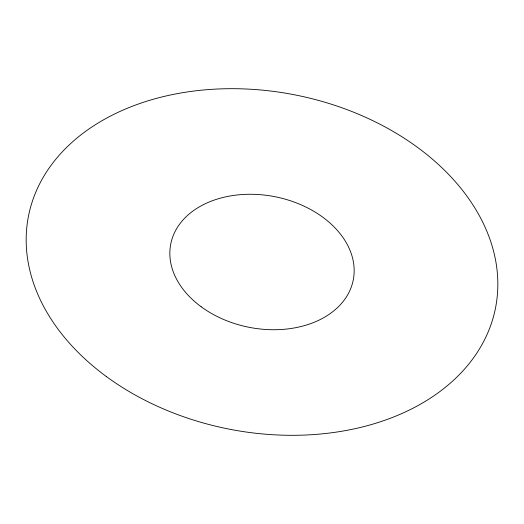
<?xml version="1.0" encoding="UTF-8"?>
<svg xmlns="http://www.w3.org/2000/svg" width="524" height="524" viewBox="0 0 524 524"><rect width="100%" height="100%" fill="white"/><g stroke="black" fill="none" stroke-linecap="round" stroke-linejoin="round"><path stroke-width="0.79" d="M201.157 306.75A93.01 66.568 11.1 0 0 352.377 283.654A93.01 66.568 11.1 0 0 232.466 195.596A93.01 66.568 11.1 0 0 201.157 306.75M106.313 376.501A237.994 170.333 11.1 0 0 493.254 317.42A237.994 170.333 11.1 0 0 186.433 92.08A237.994 170.333 11.1 0 0 106.313 376.501"/></g></svg>
